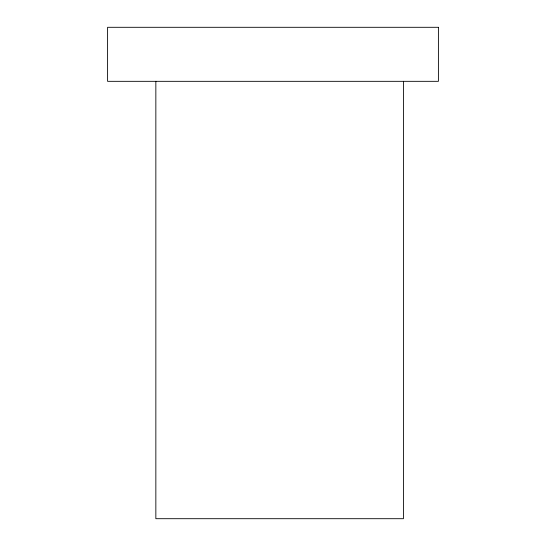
<?xml version="1.0" encoding="UTF-8"?>
<svg xmlns="http://www.w3.org/2000/svg" width="546" height="546" viewBox="0 0 546 546"><rect width="100%" height="100%" fill="white"/><g stroke="black" fill="none" stroke-linecap="round" stroke-linejoin="round"><path stroke-width="0.82" d="M403.433 81.327L403.433 518.7L155.849 518.7L155.849 81.327M438.404 27.3L107.596 27.3L107.596 81.327L438.404 81.327L438.404 27.3"/></g></svg>
